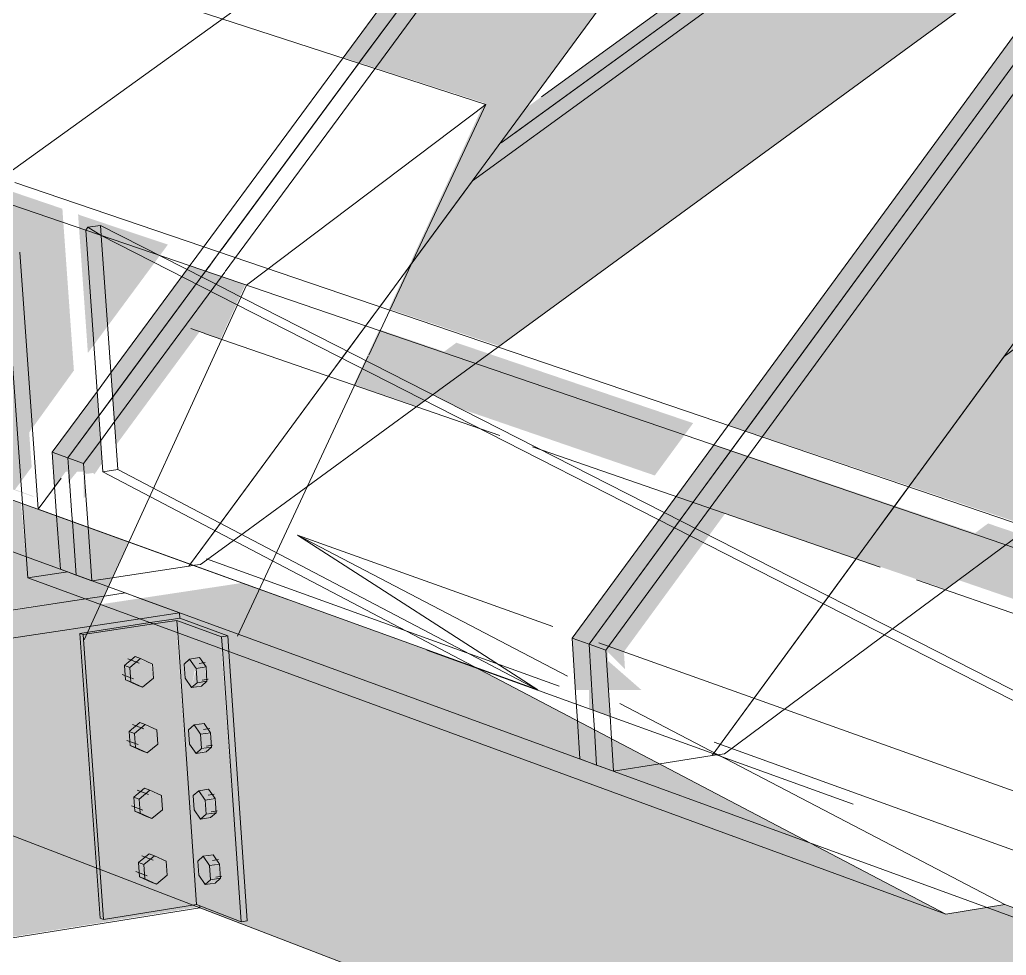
# Model space of a CAD drawing. Header units: inches. Extents: x -8026 to -8021, y -2777 to 2751.
# Drawn here: x -8022.0839 to -8022.0329, y 2750.4057 to 2750.4541 of the extents above; entities that cross this region are included whole.
import ezdxf

# ---------------------------------------------------------------- set-up
doc = ezdxf.new("R2010")
doc.units = ezdxf.units.IN
doc.header["$MEASUREMENT"] = 0
for name, color, linetype, lineweight in [('I-WALL', 2, 'Continuous', 13), ('S-BEAM', 12, 'Continuous', 9), ('S-BEAM-2', 53, 'Continuous', 9), ('S-BEAM-6', 183, 'Continuous', 9), ('S-FSTN', 2, 'Continuous', 9)]:
    doc.layers.add(name, color=color, linetype=linetype, lineweight=lineweight)
doc.layers.add('I-WALL-1', color=2, linetype='Continuous', lineweight=13, transparency=0.4)

msp = doc.modelspace()

# ---------------------------------------------------------------- hatches: boundary and pattern name
at = {"layer": 'I-WALL-1'}
h = msp.add_hatch(color=256, dxfattribs=at)
h.paths.add_polyline_path([(-8022.157909, 2750.343444), (-8022.157289, 2750.34356), (-8022.157405, 2750.344748), (-8022.158071, 2750.345094), (-8022.157961, 2750.343976)], flags=0)
h.paths.add_polyline_path([(-8022.146141, 2750.346161), (-8022.146696, 2750.351831), (-8022.146974, 2750.35201), (-8022.147054, 2750.353423), (-8022.145423, 2750.353719), (-8022.145616, 2750.355777), (-8022.148815, 2750.357337), (-8022.147783, 2750.346416), (-8022.146945, 2750.346571), (-8022.146163, 2750.346172)], flags=0)
h.paths.add_polyline_path([(-8022.137783, 2750.355105), (-8022.134503, 2750.3557), (-8022.134648, 2750.357313), (-8022.13793, 2750.35672), (-8022.137884, 2750.356213)], flags=0)
h.paths.add_polyline_path([(-8022.126741, 2750.357109), (-8022.125766, 2750.357286), (-8022.126816, 2750.35797)], flags=0)
h.paths.add_polyline_path([(-8022.134656, 2750.357405), (-8022.135198, 2750.363428), (-8022.138752, 2750.365742), (-8022.138147, 2750.359104), (-8022.134967, 2750.357557)], flags=0)
h.paths.add_polyline_path([(-8022.111705, 2750.359838), (-8022.110324, 2750.360088), (-8022.089021, 2750.406966), (-8022.115254, 2750.402804), (-8022.111917, 2750.362404)], flags=0)
h.paths.add_polyline_path([(-8022.159562, 2750.360336), (-8022.156818, 2750.360821), (-8022.156892, 2750.361374), (-8022.159805, 2750.362819), (-8022.159663, 2750.361374)], flags=0)
h.paths.add_polyline_path([(-8022.120926, 2750.361823), (-8022.124306, 2750.401368), (-8022.141559, 2750.398631), (-8022.138095, 2750.397131), (-8022.143031, 2750.396343), (-8022.141053, 2750.37473), (-8022.12209, 2750.36257)], flags=0)
h.paths.add_polyline_path([(-8022.14253, 2750.375677), (-8022.144363, 2750.395315), (-8022.144524, 2750.395386), (-8022.142721, 2750.3758)], flags=0)
h.paths.add_polyline_path([(-8022.162969, 2750.388783), (-8022.163591, 2750.395136), (-8022.165526, 2750.394829), (-8022.165062, 2750.390125), (-8022.163465, 2750.389101)], flags=0)
h.paths.add_polyline_path([(-8022.167252, 2750.412326), (-8022.165305, 2750.412617), (-8022.168623, 2750.446455), (-8022.167879, 2750.446553), (-8022.168992, 2750.457934), (-8022.1641, 2750.458552), (-8022.153953, 2750.454898), (-8022.154237, 2750.457946), (-8022.147635, 2750.466727), (-8022.173487, 2750.475516), (-8022.168445, 2750.424416)], flags=0)
h.paths.add_polyline_path([(-8022.14637, 2750.415449), (-8022.14619, 2750.415476), (-8022.148098, 2750.436221), (-8022.148289, 2750.436294), (-8022.146938, 2750.421623)], flags=0)
h.paths.add_polyline_path([(-8022.144802, 2750.415684), (-8022.125939, 2750.418505), (-8022.126832, 2750.428644), (-8022.146683, 2750.436243), (-8022.145601, 2750.424416)], flags=0)
h.paths.add_polyline_path([(-8022.116666, 2750.419893), (-8022.107539, 2750.421258), (-8022.117081, 2750.424911), (-8022.116965, 2750.42351)], flags=0)
h.paths.add_polyline_path([(-8022.084917, 2750.430042), (-8022.086058, 2750.445791), (-8022.087033, 2750.446079), (-8022.101014, 2750.436027), (-8022.1013, 2750.43594), (-8022.084965, 2750.430059)], flags=0)
h.paths.add_polyline_path([(-8022.080352, 2750.436846), (-8022.076639, 2750.441874), (-8022.08086, 2750.44402), (-8022.080491, 2750.438813)], flags=0)
h.paths.add_polyline_path([(-8022.108295, 2750.438459), (-8022.108552, 2750.44169), (-8022.101583, 2750.451069), (-8022.111059, 2750.454291), (-8022.124759, 2750.44457), (-8022.125044, 2750.444489), (-8022.108552, 2750.438551)], flags=0)
h.paths.add_polyline_path([(-8022.131848, 2750.446939), (-8022.13212, 2750.450076), (-8022.125353, 2750.459151), (-8022.133655, 2750.461974), (-8022.147046, 2750.452589), (-8022.147329, 2750.452513), (-8022.131967, 2750.446982)], flags=0)
h = msp.add_hatch(color=256, dxfattribs=at)
h.paths.add_polyline_path([(-8022.078912, 2750.432065), (-8022.074578, 2750.437946), (-8022.073491, 2750.437573), (-8022.072673, 2750.439373), (-8022.075491, 2750.440807), (-8022.079182, 2750.435802), (-8022.078986, 2750.433114)], flags=0)
h.paths.add_polyline_path([(-8022.105348, 2750.434275), (-8022.099836, 2750.435067), (-8022.085895, 2750.445113), (-8022.100399, 2750.450035), (-8022.107331, 2750.440698), (-8022.106869, 2750.434831), (-8022.105815, 2750.434446)], flags=0)
h.paths.add_polyline_path([(-8022.128968, 2750.4429), (-8022.123563, 2750.443644), (-8022.109938, 2750.453333), (-8022.124137, 2750.458152), (-8022.130884, 2750.44912), (-8022.130395, 2750.443422), (-8022.129463, 2750.443081)], flags=0)
h.paths.add_polyline_path([(-8022.15115, 2750.451), (-8022.145849, 2750.451699), (-8022.132527, 2750.461057), (-8022.146432, 2750.465776), (-8022.153002, 2750.457016), (-8022.152492, 2750.45149), (-8022.151668, 2750.451189)], flags=0)
h = msp.add_hatch(color=256, dxfattribs=at)
h.paths.add_polyline_path([(-8022.135098, 2750.336677), (-8022.13185, 2750.337297), (-8022.131981, 2750.338652), (-8022.135222, 2750.337994), (-8022.135162, 2750.337393)], flags=0)
h.paths.add_polyline_path([(-8022.120403, 2750.338204), (-8022.120514, 2750.339399), (-8022.122118, 2750.339066), (-8022.120906, 2750.338457)], flags=0)
h.paths.add_polyline_path([(-8022.14321, 2750.34078), (-8022.14327, 2750.341422), (-8022.144108, 2750.341243)], flags=0)
h.paths.add_polyline_path([(-8022.145076, 2750.342492), (-8022.145129, 2750.343064), (-8022.144858, 2750.343115), (-8022.145155, 2750.345786), (-8022.145933, 2750.346183), (-8022.146767, 2750.346028), (-8022.146417, 2750.342552), (-8022.145495, 2750.342708), (-8022.145124, 2750.342517)], flags=0)
h.paths.add_polyline_path([(-8022.106343, 2750.420378), (-8022.080494, 2750.424144), (-8022.083459, 2750.425231), (-8022.083808, 2750.42908), (-8022.100211, 2750.435013), (-8022.105348, 2750.434275), (-8022.106869, 2750.434831), (-8022.107108, 2750.437508), (-8022.123931, 2750.443593), (-8022.128968, 2750.4429), (-8022.130395, 2750.443422), (-8022.130648, 2750.446023), (-8022.14621, 2750.451651), (-8022.15115, 2750.451), (-8022.152492, 2750.45149), (-8022.152756, 2750.454019), (-8022.162909, 2750.457692), (-8022.167775, 2750.457071), (-8022.166677, 2750.445741), (-8022.165867, 2750.445845), (-8022.145725, 2750.438183), (-8022.145473, 2750.43541), (-8022.125597, 2750.427774), (-8022.126753, 2750.44142), (-8022.126376, 2750.441437), (-8022.124273, 2750.440626), (-8022.123114, 2750.42682), (-8022.113305, 2750.423052)], flags=0)
for points in [[(-8022.083146, 2750.429404), (-8022.083149, 2750.429437), (-8022.084115, 2750.429785), (-8022.083257, 2750.430948), (-8022.083386, 2750.432736), (-8022.081075, 2750.43594), (-8022.08167, 2750.444299), (-8022.086058, 2750.445791), (-8022.084917, 2750.430042), (-8022.083386, 2750.42949)], [(-8022.076639, 2750.441874), (-8022.076218, 2750.442445), (-8022.080734, 2750.443957), (-8022.076991, 2750.442053)], [(-8022.072673, 2750.439373), (-8022.072207, 2750.440399), (-8022.075072, 2750.441375), (-8022.075491, 2750.440807), (-8022.073604, 2750.439845)], [(-8022.07971, 2750.423852), (-8022.079101, 2750.425229), (-8022.080144, 2750.425072), (-8022.081769, 2750.425665), (-8022.081991, 2750.428423), (-8022.08376, 2750.429063), (-8022.083459, 2750.425231), (-8022.080483, 2750.424135)]]:
    msp.add_hatch(color=256, dxfattribs=at).paths.add_polyline_path(points, flags=0)
h = msp.add_hatch(color=256, dxfattribs=at)
h.paths.add_polyline_path([(-8021.688331, 2750.281998), (-8021.682096, 2750.283828), (-8021.691795, 2750.287315), (-8021.692003, 2750.283339), (-8021.688406, 2750.282025)], flags=0)
h.paths.add_polyline_path([(-8021.689708, 2750.288103), (-8021.68841, 2750.289943), (-8021.687864, 2750.289344), (-8021.687866, 2750.290714), (-8021.680997, 2750.300416), (-8021.679884, 2750.300065), (-8021.679886, 2750.301337), (-8021.667353, 2750.297048), (-8021.663416, 2750.300668), (-8021.681692, 2750.306859), (-8021.691549, 2750.292031), (-8021.691638, 2750.290342), (-8021.690487, 2750.290663), (-8021.691479, 2750.289754), (-8021.68971, 2750.290249)], flags=0)
h.paths.add_polyline_path([(-8021.744437, 2750.302486), (-8021.738203, 2750.30412), (-8021.747637, 2750.307512), (-8021.747766, 2750.303701), (-8021.745813, 2750.302988)], flags=0)
h.paths.add_polyline_path([(-8021.744145, 2750.309082), (-8021.744146, 2750.310838), (-8021.736797, 2750.321033), (-8021.723883, 2750.316611), (-8021.720039, 2750.320027), (-8021.737982, 2750.326107), (-8021.747484, 2750.312031), (-8021.747549, 2750.310117), (-8021.745817, 2750.310115), (-8021.745816, 2750.309289), (-8021.744441, 2750.309641), (-8021.744441, 2750.309083), (-8021.744207, 2750.309082)], flags=0)
h.paths.add_polyline_path([(-8021.795405, 2750.321097), (-8021.78926, 2750.322585), (-8021.798372, 2750.325862), (-8021.798436, 2750.322204), (-8021.796672, 2750.32156)], flags=0)
h.paths.add_polyline_path([(-8021.796779, 2750.327037), (-8021.795678, 2750.32854), (-8021.795257, 2750.328113), (-8021.795258, 2750.329113), (-8021.788155, 2750.338809), (-8021.775285, 2750.3344), (-8021.771534, 2750.337633), (-8021.789128, 2750.343596), (-8021.798297, 2750.3302), (-8021.798296, 2750.328361), (-8021.797746, 2750.328832), (-8021.796779, 2750.329058)], flags=0)
h.paths.add_polyline_path([(-8021.841908, 2750.338078), (-8021.83586, 2750.339439), (-8021.844671, 2750.342608), (-8021.84468, 2750.33909), (-8021.84325, 2750.338568)], flags=0)
h.paths.add_polyline_path([(-8021.841908, 2750.344413), (-8021.841882, 2750.344413), (-8021.841882, 2750.344497), (-8021.841457, 2750.344497), (-8021.841882, 2750.344913), (-8021.841882, 2750.345363), (-8021.841399, 2750.345238), (-8021.841882, 2750.345784), (-8021.838413, 2750.35045), (-8021.837918, 2750.350451), (-8021.838319, 2750.350578), (-8021.835011, 2750.355027), (-8021.822227, 2750.350646), (-8021.818567, 2750.353714), (-8021.835804, 2750.359557), (-8021.84466, 2750.346777), (-8021.84466, 2750.344775), (-8021.843296, 2750.345072), (-8021.843273, 2750.344499), (-8021.842839, 2750.344498), (-8021.842902, 2750.344415)], flags=0)
h.paths.add_polyline_path([(-8021.951938, 2750.34667), (-8021.945575, 2750.354848), (-8021.947103, 2750.35645), (-8021.947287, 2750.356521), (-8021.951856, 2750.350654), (-8021.951846, 2750.350359), (-8021.952047, 2750.350101), (-8021.951961, 2750.347404)], flags=0)
h.paths.add_polyline_path([(-8021.884509, 2750.353634), (-8021.878569, 2750.354885), (-8021.887091, 2750.35795), (-8021.887054, 2750.354563), (-8021.884586, 2750.353662)], flags=0)
h.paths.add_polyline_path([(-8021.885862, 2750.359363), (-8021.88492, 2750.360608), (-8021.884577, 2750.360279), (-8021.884585, 2750.361053), (-8021.88155, 2750.361056), (-8021.884019, 2750.361803), (-8021.877933, 2750.369883), (-8021.865266, 2750.36554), (-8021.861695, 2750.368459), (-8021.878572, 2750.374182), (-8021.887135, 2750.361965), (-8021.887118, 2750.360493), (-8021.8863, 2750.361155), (-8021.885861, 2750.361243), (-8021.885861, 2750.361055)], flags=0)
h.paths.add_polyline_path([(-8021.92368, 2750.367938), (-8021.917841, 2750.369089), (-8021.926099, 2750.372059), (-8021.926023, 2750.368793), (-8021.923843, 2750.367997)], flags=0)
h.paths.add_polyline_path([(-8021.922382, 2750.37353), (-8021.92384, 2750.375089), (-8021.92191, 2750.375092), (-8021.921909, 2750.377622), (-8021.917396, 2750.383541), (-8021.904868, 2750.379245), (-8021.901385, 2750.382029), (-8021.917902, 2750.387631), (-8021.926189, 2750.375929), (-8021.926149, 2750.374199), (-8021.925183, 2750.374382), (-8021.924989, 2750.374322), (-8021.924973, 2750.373611), (-8021.924534, 2750.374183), (-8021.923841, 2750.373972), (-8021.923825, 2750.374395), (-8021.923146, 2750.373761)], flags=0)
h.paths.add_polyline_path([(-8021.959841, 2750.381812), (-8021.959887, 2750.383174), (-8021.958176, 2750.383176), (-8021.955661, 2750.381905), (-8021.954087, 2750.382198), (-8021.962091, 2750.385039), (-8021.962018, 2750.382922), (-8021.960054, 2750.38192)], flags=0)
h.paths.add_polyline_path([(-8021.960052, 2750.386594), (-8021.959413, 2750.386845), (-8021.96003, 2750.38741), (-8021.960051, 2750.388036), (-8021.959038, 2750.386978), (-8021.9591, 2750.388818), (-8021.958246, 2750.38882), (-8021.959109, 2750.389092), (-8021.959114, 2750.389251), (-8021.958788, 2750.389675), (-8021.956628, 2750.389678), (-8021.956627, 2750.392477), (-8021.953802, 2750.396142), (-8021.94143, 2750.391899), (-8021.938031, 2750.394559), (-8021.954194, 2750.40004), (-8021.962221, 2750.388812), (-8021.962161, 2750.387071), (-8021.961138, 2750.387253), (-8021.961087, 2750.38695), (-8021.960051, 2750.387134)], flags=0)
h.paths.add_polyline_path([(-8021.992176, 2750.398305), (-8021.991886, 2750.398305), (-8021.992552, 2750.398987), (-8021.992544, 2750.400018), (-8021.987044, 2750.407649), (-8021.975288, 2750.403616), (-8021.971971, 2750.406163), (-8021.987785, 2750.411527), (-8021.995567, 2750.400716), (-8021.995536, 2750.400015), (-8021.99237, 2750.398403)], flags=0)
h.paths.add_polyline_path([(-8022.021941, 2750.413488), (-8022.020214, 2750.415865), (-8022.020932, 2750.415864), (-8022.018761, 2750.418625), (-8022.006733, 2750.414498), (-8022.003495, 2750.416941), (-8022.018968, 2750.42219), (-8022.024388, 2750.414735), (-8022.022555, 2750.4138)], flags=0)
h.paths.add_polyline_path([(-8022.053192, 2750.41523), (-8022.050805, 2750.415607), (-8022.055056, 2750.417833), (-8022.054932, 2750.415865), (-8022.053589, 2750.415375)], flags=0)
h.paths.add_polyline_path([(-8022.036012, 2750.424631), (-8022.03285, 2750.426977), (-8022.047991, 2750.432114), (-8022.050837, 2750.428229), (-8022.048521, 2750.427049), (-8022.047424, 2750.428547), (-8022.036083, 2750.424655)], flags=0)
h.paths.add_polyline_path([(-8022.062904, 2750.434411), (-8022.060254, 2750.436347), (-8022.065291, 2750.438054), (-8022.066202, 2750.436086)], flags=0)
h = msp.add_hatch(color=256, dxfattribs=at)
h.paths.add_polyline_path([(-8021.957072, 2750.398159), (-8021.956453, 2750.399025), (-8021.956543, 2750.401755), (-8021.97273, 2750.407259), (-8021.97607, 2750.404699), (-8021.957355, 2750.398257)], flags=0)
h.paths.add_polyline_path([(-8021.990763, 2750.409756), (-8021.988657, 2750.412674), (-8022.004384, 2750.418021), (-8022.007644, 2750.415567), (-8021.992277, 2750.410278)], flags=0)
h.paths.add_polyline_path([(-8022.022006, 2750.420511), (-8022.019963, 2750.423318), (-8022.033836, 2750.428035), (-8022.037018, 2750.425679), (-8022.025688, 2750.421779)], flags=0)
h.paths.add_polyline_path([(-8022.061301, 2750.421539), (-8022.061506, 2750.421646), (-8022.062122, 2750.421834)], flags=0)
h.paths.add_polyline_path([(-8022.051059, 2750.430512), (-8022.049076, 2750.433217), (-8022.061308, 2750.437376), (-8022.063973, 2750.435432), (-8022.061087, 2750.433964), (-8022.05462, 2750.431738)], flags=0)
h = msp.add_hatch(color=256, dxfattribs=at)
h.paths.add_polyline_path([(-8022.080144, 2750.425072), (-8022.079101, 2750.425229), (-8022.078253, 2750.427095), (-8022.081963, 2750.428399), (-8022.081769, 2750.425665), (-8022.080554, 2750.425222)], flags=0)
h.paths.add_polyline_path([(-8022.080574, 2750.429322), (-8022.080488, 2750.429444), (-8022.080487, 2750.430646), (-8022.080426, 2750.430594), (-8022.080076, 2750.430645), (-8022.080008, 2750.430579), (-8022.079629, 2750.431131), (-8022.079897, 2750.434833), (-8022.082199, 2750.431712), (-8022.082073, 2750.429934), (-8022.08149, 2750.430717), (-8022.081387, 2750.430717), (-8022.081388, 2750.43012), (-8022.080907, 2750.430716), (-8022.080573, 2750.430714)], flags=0)
h = msp.add_hatch(color=256, dxfattribs=at)
h.paths.add_polyline_path([(-8021.657073, 2750.086255), (-8021.655603, 2750.086881), (-8021.654219, 2750.106899), (-8021.943284, 2750.251532), (-8021.947009, 2750.250558), (-8021.946838, 2750.245063), (-8021.943441, 2750.245959), (-8021.942186, 2750.245323), (-8021.942187, 2750.243512), (-8021.942615, 2750.243399), (-8021.942388, 2750.237239), (-8021.931833, 2750.240079), (-8021.930546, 2750.239427), (-8021.930546, 2750.237598), (-8021.930995, 2750.237477), (-8021.930867, 2750.23252), (-8021.923968, 2750.234408), (-8021.921335, 2750.23307), (-8021.921072, 2750.221475), (-8021.918917, 2750.222083), (-8021.657134, 2750.086287)], flags=0)
h.paths.add_polyline_path([(-8021.657391, 2750.156669), (-8021.651497, 2750.158917), (-8021.650752, 2750.16972), (-8021.666276, 2750.176656), (-8021.6662, 2750.177524), (-8021.666873, 2750.17786), (-8021.666749, 2750.179845), (-8021.664942, 2750.180495), (-8021.6505, 2750.174107), (-8021.649865, 2750.183437), (-8021.650523, 2750.183722), (-8021.650388, 2750.185724), (-8021.649529, 2750.186033), (-8021.649301, 2750.189084), (-8021.674188, 2750.180192), (-8021.674188, 2750.179437), (-8021.673254, 2750.179774), (-8021.671381, 2750.178938), (-8021.671436, 2750.178161), (-8021.672263, 2750.177864), (-8021.673001, 2750.165689), (-8021.657732, 2750.171353), (-8021.655805, 2750.170489), (-8021.655941, 2750.168439), (-8021.65674, 2750.168141), (-8021.657495, 2750.156717)], flags=0)
h.paths.add_polyline_path([(-8021.953958, 2750.244181), (-8021.954697, 2750.26594), (-8021.956073, 2750.266615), (-8021.955325, 2750.244885), (-8021.954027, 2750.244217)], flags=0)
h.paths.add_polyline_path([(-8021.939668, 2750.251086), (-8021.934268, 2750.252503), (-8021.93436, 2750.255961), (-8021.939896, 2750.258664), (-8021.939681, 2750.251533)], flags=0)
h.paths.add_polyline_path([(-8021.950416, 2750.360479), (-8021.947102, 2750.361187), (-8021.950723, 2750.36308), (-8021.950645, 2750.360567), (-8021.950467, 2750.360498)], flags=0)
h.paths.add_polyline_path([(-8021.959391, 2750.365791), (-8021.956821, 2750.36628), (-8021.959454, 2750.367662), (-8021.9594, 2750.366058)], flags=0)
h.paths.add_polyline_path([(-8021.945199, 2750.376598), (-8021.945268, 2750.378969), (-8021.954157, 2750.382185), (-8021.955661, 2750.381905), (-8021.945322, 2750.376661)], flags=0)
h.paths.add_polyline_path([(-8021.950409, 2750.377003), (-8021.950409, 2750.377829), (-8021.950041, 2750.377899), (-8021.950409, 2750.377898), (-8021.950409, 2750.378001), (-8021.949982, 2750.378081), (-8021.958507, 2750.381134), (-8021.950936, 2750.377271)], flags=0)
h.paths.add_polyline_path([(-8022.036021, 2750.407844), (-8022.050805, 2750.415607), (-8022.053192, 2750.41523), (-8022.054932, 2750.415865), (-8022.055073, 2750.41785), (-8022.060189, 2750.420537), (-8022.072405, 2750.424956), (-8022.07971, 2750.423852), (-8022.077127, 2750.422906), (-8022.075604, 2750.423138), (-8022.073123, 2750.422183), (-8022.073071, 2750.421424), (-8022.03738, 2750.408342)], flags=0)
h = msp.add_hatch(color=256, dxfattribs=at)
h.paths.add_polyline_path([(-8021.950474, 2750.343905), (-8021.95013, 2750.343976), (-8021.95028, 2750.348804), (-8021.951742, 2750.346933), (-8021.951662, 2750.344383), (-8021.950999, 2750.344116)], flags=0)
h.paths.add_polyline_path([(-8021.95186, 2750.350658), (-8021.950396, 2750.352531), (-8021.950723, 2750.36308), (-8021.952277, 2750.363895), (-8021.95186, 2750.350659)], flags=0)
h.paths.add_polyline_path([(-8022.073071, 2750.421424), (-8022.073126, 2750.422232), (-8022.075604, 2750.423138), (-8022.077127, 2750.422906), (-8022.073404, 2750.421545)], flags=0)
at = {"layer": 'S-BEAM-2'}
h = msp.add_hatch(color=256, dxfattribs=at)
h.paths.add_polyline_path([(-8022.338495, 2750.383534), (-8022.199726, 2750.404604), (-8022.200343, 2750.40604), (-8022.340615, 2750.384863)], flags=0)
h.paths.add_polyline_path([(-8022.18961, 2750.406126), (-8022.077683, 2750.423109), (-8022.080483, 2750.424135), (-8022.19155, 2750.407367), (-8022.190539, 2750.40672)], flags=0)
h = msp.add_hatch(color=256, dxfattribs=at)
h.paths.add_polyline_path([(-8022.335874, 2750.36638), (-8022.193305, 2750.389181), (-8022.199726, 2750.404591), (-8022.338495, 2750.383534)], flags=0)
h.paths.add_polyline_path([(-8022.180827, 2750.391177), (-8022.178551, 2750.391541), (-8022.178599, 2750.392004), (-8022.181078, 2750.39362), (-8022.180862, 2750.391519)], flags=0)
h.paths.add_polyline_path([(-8022.169208, 2750.393035), (-8022.074571, 2750.408225), (-8022.074575, 2750.408274), (-8022.074737, 2750.408336), (-8022.079547, 2750.407567), (-8022.079717, 2750.407633), (-8022.08076, 2750.422355), (-8022.077127, 2750.422906), (-8022.077683, 2750.423109), (-8022.18961, 2750.406126), (-8022.169733, 2750.393372)], flags=0)
h.paths.add_polyline_path([(-8022.188808, 2750.39696), (-8022.189, 2750.398782), (-8022.189784, 2750.399293), (-8022.189002, 2750.397422)], flags=0)
msp.add_hatch(color=256, dxfattribs=at).paths.add_polyline_path([(-8021.950543, 2750.364582), (-8021.950984, 2750.377295), (-8021.955584, 2750.379588), (-8022.03389, 2750.408182), (-8022.036021, 2750.407844), (-8022.073071, 2750.421424), (-8022.072117, 2750.407504), (-8022.072439, 2750.407454), (-8022.074575, 2750.408274), (-8022.074568, 2750.408171), (-8022.022692, 2750.388243), (-8022.023514, 2750.403626), (-8022.023179, 2750.403681), (-8022.020354, 2750.402593), (-8022.019538, 2750.387032), (-8021.962635, 2750.365172), (-8021.959391, 2750.365791), (-8021.959454, 2750.367662), (-8021.957236, 2750.368083), (-8021.95444, 2750.36662), (-8021.954822, 2750.378479), (-8021.954473, 2750.378543), (-8021.951166, 2750.377333), (-8021.950774, 2750.364702), (-8021.950643, 2750.364634)], flags=0)
h = msp.add_hatch(color=256, dxfattribs=at)
h.paths.add_polyline_path([(-8021.955216, 2750.379454), (-8021.958857, 2750.381312), (-8021.959818, 2750.381134), (-8021.956484, 2750.379917)], flags=0)
h.paths.add_polyline_path([(-8021.961984, 2750.381925), (-8021.962005, 2750.382464), (-8021.992312, 2750.393513), (-8021.993262, 2750.393346), (-8021.962224, 2750.382013)], flags=0)
h.paths.add_polyline_path([(-8021.99527, 2750.394079), (-8021.995297, 2750.394601), (-8022.023372, 2750.404836), (-8022.024304, 2750.404681), (-8021.995572, 2750.39419)], flags=0)
h.paths.add_polyline_path([(-8022.02617, 2750.405363), (-8022.026201, 2750.405868), (-8022.032964, 2750.408333), (-8022.03389, 2750.408182), (-8022.026525, 2750.405492)], flags=0)
at = {"layer": 'S-BEAM-6'}
for points in [[(-8022.065497, 2750.451577), (-8021.968287, 2750.583422), (-8021.969197, 2750.583551), (-8022.066324, 2750.451846)], [(-8022.063852, 2750.441162), (-8021.963267, 2750.577845), (-8021.968287, 2750.583422), (-8022.065497, 2750.451577), (-8022.059868, 2750.449766), (-8022.063422, 2750.44209)], [(-8022.066324, 2750.451846), (-8022.007841, 2750.53115), (-8022.008717, 2750.531333), (-8022.06715, 2750.452114)], [(-8022.05424, 2750.418371), (-8022.054455, 2750.421791), (-8022.055324, 2750.422102), (-8022.055156, 2750.419434), (-8022.054457, 2750.419432), (-8022.054458, 2750.41845)], [(-8022.053369, 2750.418056), (-8022.053583, 2750.42148), (-8022.054455, 2750.421791), (-8022.05424, 2750.418371), (-8022.053586, 2750.418135)]]:
    msp.add_hatch(color=256, dxfattribs=at).paths.add_polyline_path(points, flags=0)
h = msp.add_hatch(color=256, dxfattribs=at)
h.paths.add_polyline_path([(-8022.053583, 2750.42148), (-8022.049239, 2750.427413), (-8022.050039, 2750.427821), (-8022.054455, 2750.421791)], flags=0)
h.paths.add_polyline_path([(-8022.045493, 2750.432529), (-8021.938128, 2750.579167), (-8021.939101, 2750.579305), (-8022.046372, 2750.432829)], flags=0)
h = msp.add_hatch(color=256, dxfattribs=at)
h.paths.add_polyline_path([(-8022.05175, 2750.419431), (-8022.053473, 2750.420935), (-8022.053502, 2750.4214), (-8022.052597, 2750.420503), (-8022.052653, 2750.421404), (-8022.048521, 2750.427049), (-8022.049261, 2750.427383), (-8022.053583, 2750.42148), (-8022.053455, 2750.419429)], flags=0)
h.paths.add_polyline_path([(-8022.037905, 2750.42997), (-8021.933078, 2750.573421), (-8021.938128, 2750.579167), (-8022.045493, 2750.432529), (-8022.039914, 2750.430648)], flags=0)
h = msp.add_hatch(color=256, dxfattribs=at)
h.paths.add_polyline_path([(-8022.063343, 2750.434089), (-8022.062904, 2750.434411), (-8022.066202, 2750.436086), (-8022.066608, 2750.43521)], flags=0)
h.paths.add_polyline_path([(-8022.059089, 2750.437198), (-8022.027604, 2750.460209), (-8022.012802, 2750.480417), (-8022.060482, 2750.445741), (-8022.063852, 2750.441162), (-8022.064796, 2750.439124), (-8022.061062, 2750.437864)], flags=0)
h.paths.add_polyline_path([(-8022.00271, 2750.478403), (-8021.954915, 2750.513334), (-8021.962483, 2750.517012), (-8021.988123, 2750.498364), (-8021.994687, 2750.489382)], flags=0)
h.paths.add_polyline_path([(-8021.948285, 2750.51991), (-8021.936825, 2750.535671), (-8021.954371, 2750.522911), (-8021.948502, 2750.520017)], flags=0)
h.paths.add_polyline_path([(-8021.925909, 2750.534534), (-8021.918974, 2750.539602), (-8021.920771, 2750.541617), (-8021.925254, 2750.535437)], flags=0)
h = msp.add_hatch(color=256, dxfattribs=at)
h.paths.add_polyline_path([(-8022.060482, 2750.445741), (-8022.012802, 2750.480417), (-8022.011466, 2750.482248), (-8022.05911, 2750.447615), (-8022.059872, 2750.446574)], flags=0)
h.paths.add_polyline_path([(-8021.988123, 2750.498364), (-8021.968624, 2750.512545), (-8021.969517, 2750.512742), (-8021.986806, 2750.500174)], flags=0)
h.paths.add_polyline_path([(-8021.954371, 2750.522911), (-8021.936825, 2750.535671), (-8021.935666, 2750.537349), (-8021.955057, 2750.523253)], flags=0)
h = msp.add_hatch(color=256, dxfattribs=at)
h.paths.add_polyline_path([(-8022.031658, 2750.427862), (-8021.995552, 2750.454654), (-8021.980373, 2750.475532), (-8022.03301, 2750.436669), (-8022.037905, 2750.42997), (-8022.03608, 2750.429354)], flags=0)
h.paths.add_polyline_path([(-8021.969831, 2750.47374), (-8021.924807, 2750.507151), (-8021.93245, 2750.510913), (-8021.95499, 2750.494204), (-8021.961995, 2750.484545)], flags=0)
h.paths.add_polyline_path([(-8021.91655, 2750.513278), (-8021.912675, 2750.516153), (-8021.898233, 2750.536177), (-8021.924121, 2750.517063), (-8021.918172, 2750.514089)], flags=0)
h = msp.add_hatch(color=256, dxfattribs=at)
h.paths.add_polyline_path([(-8022.03301, 2750.436669), (-8021.980373, 2750.475532), (-8021.978929, 2750.477526), (-8022.031521, 2750.438715), (-8022.032798, 2750.43696)], flags=0)
h.paths.add_polyline_path([(-8021.954882, 2750.494352), (-8021.93908, 2750.506019), (-8021.940033, 2750.506229), (-8021.95346, 2750.496321)], flags=0)
h.paths.add_polyline_path([(-8021.924121, 2750.517063), (-8021.899514, 2750.535231), (-8021.900492, 2750.535408), (-8021.924851, 2750.517433)], flags=0)
h = msp.add_hatch(color=256, dxfattribs=at)
h.paths.add_polyline_path([(-8022.054455, 2750.421791), (-8022.050039, 2750.427821), (-8022.050837, 2750.428229), (-8022.055324, 2750.422102)], flags=0)
h.paths.add_polyline_path([(-8022.046372, 2750.432829), (-8021.978814, 2750.525078), (-8021.979751, 2750.525274), (-8022.047249, 2750.433127)], flags=0)
h = msp.add_hatch(color=256, dxfattribs=at)
h.paths.add_polyline_path([(-8022.05911, 2750.447615), (-8022.011466, 2750.482248), (-8022.010136, 2750.484073), (-8022.057742, 2750.449482)], flags=0)
h.paths.add_polyline_path([(-8021.986806, 2750.500174), (-8021.969517, 2750.512742), (-8021.970407, 2750.512939), (-8021.985495, 2750.501977)], flags=0)
at = {"layer": 'S-FSTN'}
for points in [[(-8022.08059, 2750.422291), (-8022.076956, 2750.422844), (-8022.077127, 2750.422906), (-8022.08076, 2750.422355)], [(-8022.079546, 2750.407567), (-8022.08059, 2750.422291), (-8022.08076, 2750.422355), (-8022.079717, 2750.407633)], [(-8022.072437, 2750.407453), (-8022.072117, 2750.407504), (-8022.073071, 2750.421424), (-8022.073404, 2750.421545), (-8022.072577, 2750.409493)], [(-8022.07818, 2750.420591), (-8022.077626, 2750.421049), (-8022.0779, 2750.42115), (-8022.078397, 2750.420671), (-8022.078186, 2750.420593)], [(-8022.074763, 2750.420541), (-8022.074269, 2750.42065), (-8022.074638, 2750.421094), (-8022.075071, 2750.420985), (-8022.074799, 2750.420593)], [(-8022.078129, 2750.419853), (-8022.078213, 2750.420603), (-8022.078454, 2750.420692), (-8022.078359, 2750.419939), (-8022.078162, 2750.419866)], [(-8022.077523, 2750.419574), (-8022.076969, 2750.420031), (-8022.077074, 2750.420793), (-8022.077671, 2750.421012), (-8022.078179, 2750.420566), (-8022.078079, 2750.419831), (-8022.077528, 2750.419576)], [(-8022.074996, 2750.419549), (-8022.074799, 2750.420593), (-8022.075098, 2750.421023)], [(-8022.074712, 2750.419803), (-8022.074197, 2750.419882), (-8022.0743, 2750.420612), (-8022.074763, 2750.420541), (-8022.074721, 2750.419933)], [(-8022.074996, 2750.419549), (-8022.074409, 2750.419693), (-8022.074289, 2750.419868), (-8022.07477, 2750.41975)], [(-8022.077942, 2750.417187), (-8022.07742, 2750.417657), (-8022.077669, 2750.417741), (-8022.07816, 2750.417269), (-8022.077948, 2750.417189)], [(-8022.077285, 2750.416173), (-8022.076732, 2750.416631), (-8022.076807, 2750.417377), (-8022.077425, 2750.417615), (-8022.07794, 2750.417165), (-8022.077878, 2750.416446), (-8022.077295, 2750.416178)], [(-8022.074761, 2750.416148), (-8022.074477, 2750.4164), (-8022.074577, 2750.417207), (-8022.074862, 2750.41762), (-8022.075146, 2750.417367), (-8022.075095, 2750.416631), (-8022.074774, 2750.416167)], [(-8022.074528, 2750.417136), (-8022.074039, 2750.417253), (-8022.074359, 2750.417697), (-8022.074862, 2750.41762), (-8022.074538, 2750.417151)], [(-8022.07789, 2750.416451), (-8022.077974, 2750.417199), (-8022.078215, 2750.41729), (-8022.078122, 2750.416538), (-8022.077924, 2750.416464)], [(-8022.074477, 2750.4164), (-8022.073963, 2750.41648), (-8022.074066, 2750.417208), (-8022.074528, 2750.417136), (-8022.074488, 2750.416568)], [(-8022.074761, 2750.416148), (-8022.074169, 2750.416297), (-8022.074057, 2750.416465), (-8022.074545, 2750.41634), (-8022.074725, 2750.41618)], [(-8022.077703, 2750.413791), (-8022.07715, 2750.414249), (-8022.077424, 2750.414352), (-8022.077924, 2750.413874), (-8022.07771, 2750.413793)], [(-8022.077048, 2750.41278), (-8022.076495, 2750.413238), (-8022.076546, 2750.413972), (-8022.077181, 2750.414223), (-8022.077702, 2750.413771), (-8022.077652, 2750.413056), (-8022.077151, 2750.412827)], [(-8022.074526, 2750.412754), (-8022.074242, 2750.413005), (-8022.074342, 2750.41381), (-8022.074627, 2750.414223), (-8022.074911, 2750.413972), (-8022.07486, 2750.413238), (-8022.074558, 2750.412801)], [(-8022.074293, 2750.413739), (-8022.07381, 2750.413864), (-8022.074168, 2750.414295), (-8022.074627, 2750.414223), (-8022.074339, 2750.413806)], [(-8022.077652, 2750.413056), (-8022.077736, 2750.413803), (-8022.077977, 2750.413894), (-8022.077889, 2750.413146), (-8022.077686, 2750.413069)], [(-8022.074242, 2750.413005), (-8022.073729, 2750.413085), (-8022.073826, 2750.413812), (-8022.074293, 2750.413739), (-8022.074259, 2750.413253)], [(-8022.074526, 2750.412754), (-8022.073935, 2750.412903), (-8022.073822, 2750.413071), (-8022.074301, 2750.412953), (-8022.074449, 2750.412822)], [(-8022.077466, 2750.410401), (-8022.07695, 2750.410873), (-8022.077187, 2750.410964), (-8022.077689, 2750.410486), (-8022.077474, 2750.410404)], [(-8022.076811, 2750.409394), (-8022.076259, 2750.409852), (-8022.07631, 2750.410584), (-8022.076938, 2750.410838), (-8022.077464, 2750.410383), (-8022.077376, 2750.409651), (-8022.076812, 2750.409395)], [(-8022.074059, 2750.410349), (-8022.073581, 2750.410481), (-8022.073931, 2750.410907), (-8022.074364, 2750.410791), (-8022.074062, 2750.410353)], [(-8022.077414, 2750.409668), (-8022.077498, 2750.410414), (-8022.077739, 2750.410506), (-8022.077667, 2750.409765), (-8022.077466, 2750.409688)], [(-8022.074292, 2750.409368), (-8022.074009, 2750.409632), (-8022.074108, 2750.410421), (-8022.074393, 2750.410833), (-8022.074676, 2750.410585), (-8022.074626, 2750.409852), (-8022.074304, 2750.409386)], [(-8022.074008, 2750.409616), (-8022.073495, 2750.409698), (-8022.073593, 2750.410423), (-8022.074059, 2750.410349), (-8022.074009, 2750.409632)], [(-8022.074292, 2750.409368), (-8022.073726, 2750.409496), (-8022.073587, 2750.409683), (-8022.074066, 2750.409566), (-8022.074186, 2750.409461)]]:
    msp.add_hatch(color=256, dxfattribs=at).paths.add_polyline_path(points, flags=0)
h = msp.add_hatch(color=256, dxfattribs=at)
h.paths.add_polyline_path([(-8022.079546, 2750.407567), (-8022.074736, 2750.408336), (-8022.075755, 2750.422406), (-8022.076956, 2750.422844), (-8022.08059, 2750.422291), (-8022.079683, 2750.409494)], flags=0)
h.paths.add_polyline_path([(-8022.076812, 2750.409395), (-8022.07769, 2750.409803), (-8022.077689, 2750.410547), (-8022.077179, 2750.410961), (-8022.076311, 2750.410585), (-8022.076268, 2750.409847), (-8022.076763, 2750.409436)], flags=0)
h.paths.add_polyline_path([(-8022.077049, 2750.412781), (-8022.077925, 2750.41316), (-8022.077927, 2750.413935), (-8022.077424, 2750.414352), (-8022.076548, 2750.413973), (-8022.076497, 2750.413239), (-8022.077031, 2750.412796)], flags=0)
h.paths.add_polyline_path([(-8022.077287, 2750.416174), (-8022.078164, 2750.416554), (-8022.078165, 2750.417331), (-8022.077654, 2750.417744), (-8022.076785, 2750.417368), (-8022.076733, 2750.416632), (-8022.077268, 2750.416189)], flags=0)
h.paths.add_polyline_path([(-8022.077524, 2750.419575), (-8022.078403, 2750.419955), (-8022.078404, 2750.420734), (-8022.0779, 2750.42115), (-8022.077022, 2750.42077), (-8022.076971, 2750.420032), (-8022.077506, 2750.41959)], flags=0)
h = msp.add_hatch(color=256, dxfattribs=at)
h.paths.add_polyline_path([(-8022.072437, 2750.407453), (-8022.073449, 2750.421561), (-8022.07571, 2750.42239), (-8022.074736, 2750.408336), (-8022.073463, 2750.407847)], flags=0)
h.paths.add_polyline_path([(-8022.074294, 2750.40937), (-8022.074628, 2750.409854), (-8022.074627, 2750.410632), (-8022.074293, 2750.410851), (-8022.073877, 2750.410872), (-8022.073823, 2750.410768), (-8022.073683, 2750.41063), (-8022.073546, 2750.410431), (-8022.073548, 2750.409651), (-8022.073779, 2750.40945), (-8022.074229, 2750.40938)], flags=0)
h.paths.add_polyline_path([(-8022.074529, 2750.412756), (-8022.074863, 2750.41324), (-8022.074862, 2750.41402), (-8022.074527, 2750.414241), (-8022.074156, 2750.414287), (-8022.073779, 2750.41382), (-8022.073782, 2750.413039), (-8022.074108, 2750.412821), (-8022.074458, 2750.412767)], flags=0)
h.paths.add_polyline_path([(-8022.074763, 2750.41615), (-8022.075098, 2750.416633), (-8022.075097, 2750.417415), (-8022.074865, 2750.417622), (-8022.074348, 2750.417699), (-8022.074007, 2750.417118), (-8022.074016, 2750.416433), (-8022.074342, 2750.416213), (-8022.074728, 2750.416155)], flags=0)
h.paths.add_polyline_path([(-8022.074999, 2750.419551), (-8022.075333, 2750.420034), (-8022.075332, 2750.420817), (-8022.075014, 2750.421038), (-8022.074552, 2750.421058), (-8022.074243, 2750.420541), (-8022.07425, 2750.419835), (-8022.074577, 2750.419614), (-8022.074766, 2750.419585)], flags=0)
h = msp.add_hatch(color=256, dxfattribs=at)
h.paths.add_polyline_path([(-8022.074996, 2750.419549), (-8022.074712, 2750.419803), (-8022.074788, 2750.420432), (-8022.074944, 2750.419768)], flags=0)
h.paths.add_polyline_path([(-8022.074996, 2750.419549), (-8022.075098, 2750.421023), (-8022.075382, 2750.420769), (-8022.075331, 2750.420031), (-8022.075099, 2750.419698)], flags=0)

# ---------------------------------------------------------------- linework, layer by layer
at = {"layer": 'I-WALL'}
for p, q in [((-8022.165161, 2750.48393), (-8022.059794, 2750.449689)), ((-8021.641542, 2750.293082), (-8022.172235, 2750.474573)), ((-8022.059794, 2750.449689), (-8022.07215, 2750.440345)), ((-8022.059794, 2750.449689), (-8022.065842, 2750.436731)), ((-8021.641528, 2750.294978), (-8022.084129, 2750.44565)), ((-8022.084842, 2750.444686), (-8022.083447, 2750.425222)), ((-8022.080462, 2750.443187), (-8022.080346, 2750.443344)), ((-8022.079583, 2750.430702), (-8022.080462, 2750.443187)), ((-8022.080346, 2750.443344), (-8022.079694, 2750.443436)), ((-8022.079665, 2750.442915), (-8022.080346, 2750.443344)), ((-8022.079694, 2750.443436), (-8022.073231, 2750.440144)), ((-8022.079658, 2750.442917), (-8022.079694, 2750.443436)), ((-8022.079665, 2750.442915), (-8021.937063, 2750.37019)), ((-8022.07881, 2750.430816), (-8022.079658, 2750.442913)), ((-8022.083872, 2750.442053), (-8022.082924, 2750.428776)), ((-8022.080546, 2750.422028), (-8022.07215, 2750.440345)), ((-8022.073198, 2750.440127), (-8021.972519, 2750.388844)), ((-8022.075038, 2750.438105), (-8022.074344, 2750.437865)), ((-8022.074324, 2750.437858), (-8022.059072, 2750.432579)), ((-8022.06587, 2750.436671), (-8022.072617, 2750.422217)), ((-8022.057385, 2750.431995), (-8022.03941, 2750.425774)), ((-8022.07881, 2750.430816), (-8022.079583, 2750.430702)), ((-8022.057096, 2750.419434), (-8022.07881, 2750.430816)), ((-8022.082924, 2750.428776), (-8022.08174, 2750.430381)), ((-8022.036012, 2750.407835), (-8022.079583, 2750.430702)), ((-8022.082924, 2750.428776), (-8022.057096, 2750.419434)), ((-8022.05557, 2750.420143), (-8022.069522, 2750.427431)), ((-8022.069522, 2750.427431), (-8022.057096, 2750.419434)), ((-8022.056322, 2750.422715), (-8022.069522, 2750.427431)), ((-8022.056002, 2750.419623), (-8022.074223, 2750.4262)), ((-8022.083447, 2750.425222), (-8022.08139, 2750.425531)), ((-8022.083447, 2750.425222), (-8022.036012, 2750.407835)), ((-8022.03754, 2750.425126), (-8022.017156, 2750.418071)), ((-8022.028402, 2750.412741), (-8022.053949, 2750.421867)), ((-8022.032964, 2750.408333), (-8022.05287, 2750.418732)), ((-8022.026681, 2750.40904), (-8022.047984, 2750.416729)), ((-8022.032964, 2750.408333), (-8022.036012, 2750.407835)), ((-8022.027422, 2750.406313), (-8022.032964, 2750.408333))]:
    msp.add_line(p, q, dxfattribs=at)
at = {"layer": 'S-BEAM'}
for p, q in [((-8022.066016, 2750.452264), (-8021.969197, 2750.583551)), ((-8021.968287, 2750.583422), (-8022.065188, 2750.451996)), ((-8022.046187, 2750.43308), (-8021.939101, 2750.579305)), ((-8021.938128, 2750.579167), (-8022.045308, 2750.432782)), ((-8022.063612, 2750.441487), (-8021.963267, 2750.577845)), ((-8022.037678, 2750.430281), (-8021.933078, 2750.573421)), ((-8022.066966, 2750.452363), (-8022.008717, 2750.531333)), ((-8022.007841, 2750.53115), (-8022.06614, 2750.452095)), ((-8022.047134, 2750.433284), (-8021.979751, 2750.525274)), ((-8021.978814, 2750.525078), (-8022.046257, 2750.432986)), ((-8022.056908, 2750.450088), (-8022.009038, 2750.484871)), ((-8022.058991, 2750.447701), (-8022.009765, 2750.483484)), ((-8022.01034, 2750.483067), (-8022.058329, 2750.448182)), ((-8022.01113, 2750.481632), (-8022.060482, 2750.445741)), ((-8021.97855, 2750.476878), (-8022.03301, 2750.436669)), ((-8022.058224, 2750.43783), (-8022.025591, 2750.461681)), ((-8022.085132, 2750.445663), (-8022.072006, 2750.455122)), ((-8022.074243, 2750.442498), (-8022.066966, 2750.452363)), ((-8022.073353, 2750.442315), (-8022.066016, 2750.452264)), ((-8022.06614, 2750.452095), (-8022.073418, 2750.442227)), ((-8022.065188, 2750.451996), (-8022.072537, 2750.442029)), ((-8022.060482, 2750.445741), (-8022.063844, 2750.441172)), ((-8022.074961, 2750.441525), (-8022.074243, 2750.442498)), ((-8022.073423, 2750.44222), (-8022.074003, 2750.441433)), ((-8022.073943, 2750.441514), (-8022.073358, 2750.442308)), ((-8022.072537, 2750.442029), (-8022.073257, 2750.441051)), ((-8022.075397, 2750.440934), (-8022.074973, 2750.441509)), ((-8022.07408, 2750.441328), (-8022.073962, 2750.441489)), ((-8022.065028, 2750.439564), (-8022.063612, 2750.441487)), ((-8022.079137, 2750.435862), (-8022.075397, 2750.440934)), ((-8022.074154, 2750.441229), (-8022.074652, 2750.440553)), ((-8022.074597, 2750.440627), (-8022.074095, 2750.441309)), ((-8022.074022, 2750.441407), (-8022.07414, 2750.441248)), ((-8022.073274, 2750.441029), (-8022.073852, 2750.440245)), ((-8022.063844, 2750.441172), (-8022.065231, 2750.439287)), ((-8022.074652, 2750.440553), (-8022.079055, 2750.434583)), ((-8022.079036, 2750.434609), (-8022.074597, 2750.440627)), ((-8022.073852, 2750.440245), (-8022.07896, 2750.433317)), ((-8022.065735, 2750.438603), (-8022.065028, 2750.439564)), ((-8022.065231, 2750.439287), (-8022.065924, 2750.438346)), ((-8022.067036, 2750.436835), (-8022.065771, 2750.438554)), ((-8022.065959, 2750.438298), (-8022.067199, 2750.436613)), ((-8022.059448, 2750.436936), (-8022.058224, 2750.43783)), ((-8022.067744, 2750.435872), (-8022.067036, 2750.436835)), ((-8022.062234, 2750.4349), (-8022.059448, 2750.436936)), ((-8022.067199, 2750.436613), (-8022.067893, 2750.43567)), ((-8022.03301, 2750.436669), (-8022.037895, 2750.429984)), ((-8022.079863, 2750.434879), (-8022.079137, 2750.435862)), ((-8022.073464, 2750.428101), (-8022.067744, 2750.435872)), ((-8022.067893, 2750.43567), (-8022.073497, 2750.428055)), ((-8022.082199, 2750.431712), (-8022.079863, 2750.434879)), ((-8022.062696, 2750.434562), (-8022.062234, 2750.4349)), ((-8022.079055, 2750.434583), (-8022.07978, 2750.4336)), ((-8022.079767, 2750.433617), (-8022.079036, 2750.434609)), ((-8022.068732, 2750.430151), (-8022.062696, 2750.434562)), ((-8022.081387, 2750.431421), (-8022.079767, 2750.433617)), ((-8022.07978, 2750.4336), (-8022.081387, 2750.431421)), ((-8022.07896, 2750.433317), (-8022.079691, 2750.432326)), ((-8022.047885, 2750.432258), (-8022.047134, 2750.433284)), ((-8022.046257, 2750.432986), (-8022.047009, 2750.431959)), ((-8022.046946, 2750.432045), (-8022.046187, 2750.43308)), ((-8022.045308, 2750.432782), (-8022.046067, 2750.431745)), ((-8022.079691, 2750.432326), (-8022.080572, 2750.43113)), ((-8022.05077, 2750.428321), (-8022.047885, 2750.432258)), ((-8022.047009, 2750.431959), (-8022.049972, 2750.427912)), ((-8022.049934, 2750.427964), (-8022.046946, 2750.432045)), ((-8022.046067, 2750.431745), (-8022.049136, 2750.427553)), ((-8022.082199, 2750.431712), (-8022.081387, 2750.431421)), ((-8022.082072, 2750.429932), (-8022.082199, 2750.431712)), ((-8022.082199, 2750.431712), (-8022.081387, 2750.431421)), ((-8022.081301, 2750.430219), (-8022.081387, 2750.431421)), ((-8022.081387, 2750.431421), (-8022.080572, 2750.43113)), ((-8022.081387, 2750.431421), (-8022.081301, 2750.430219)), ((-8022.080572, 2750.43113), (-8022.080487, 2750.429927)), ((-8022.081177, 2750.428464), (-8022.081301, 2750.430219)), ((-8022.081301, 2750.430219), (-8022.081177, 2750.428464)), ((-8022.038443, 2750.429234), (-8022.037678, 2750.430281)), ((-8022.074943, 2750.425874), (-8022.086571, 2750.43008)), ((-8022.081966, 2750.42843), (-8022.082072, 2750.429932)), ((-8022.080487, 2750.429927), (-8022.080456, 2750.429487)), ((-8022.072266, 2750.427568), (-8022.068732, 2750.430151)), ((-8022.037895, 2750.429984), (-8022.038643, 2750.42896)), ((-8022.091802, 2750.429329), (-8022.05788, 2750.416942)), ((-8022.080456, 2750.429487), (-8022.08034, 2750.427842)), ((-8022.040475, 2750.426454), (-8022.038443, 2750.429234)), ((-8022.038643, 2750.42896), (-8022.040633, 2750.426237)), ((-8022.081769, 2750.425665), (-8022.081966, 2750.42843)), ((-8022.081154, 2750.428136), (-8022.081177, 2750.428464)), ((-8022.081177, 2750.428464), (-8022.081154, 2750.428136)), ((-8022.055324, 2750.422102), (-8022.05077, 2750.428321)), ((-8022.080957, 2750.425369), (-8022.081154, 2750.428136)), ((-8022.081154, 2750.428136), (-8022.080957, 2750.425369)), ((-8022.08034, 2750.427842), (-8022.080144, 2750.425072)), ((-8022.073776, 2750.427677), (-8022.07505, 2750.425945)), ((-8022.075048, 2750.425948), (-8022.073748, 2750.427715)), ((-8022.073497, 2750.428055), (-8022.073776, 2750.427677)), ((-8022.073748, 2750.427715), (-8022.073464, 2750.428101)), ((-8022.054455, 2750.421791), (-8022.049934, 2750.427964)), ((-8022.049972, 2750.427912), (-8022.054455, 2750.421791)), ((-8022.074524, 2750.425918), (-8022.072709, 2750.427244)), ((-8022.072709, 2750.427244), (-8022.072266, 2750.427568)), ((-8022.049136, 2750.427553), (-8022.053583, 2750.42148)), ((-8022.035327, 2750.425139), (-8022.031996, 2750.427611)), ((-8022.040633, 2750.426237), (-8022.042324, 2750.423923)), ((-8022.042202, 2750.424091), (-8022.040475, 2750.426454)), ((-8022.080957, 2750.425369), (-8022.081769, 2750.425665)), ((-8022.079099, 2750.425229), (-8022.075138, 2750.425825)), ((-8022.075138, 2750.425825), (-8022.075048, 2750.425948)), ((-8022.07505, 2750.425945), (-8022.075138, 2750.425825)), ((-8022.075138, 2750.425825), (-8022.074842, 2750.42587)), ((-8022.070028, 2750.424096), (-8022.074943, 2750.425874)), ((-8022.074842, 2750.42587), (-8022.074524, 2750.425918)), ((-8022.080144, 2750.425072), (-8022.080957, 2750.425369)), ((-8022.080144, 2750.425072), (-8022.079099, 2750.425229)), ((-8022.038652, 2750.422672), (-8022.035327, 2750.425139)), ((-8022.08023, 2750.424173), (-8022.183154, 2750.408635)), ((-8022.079386, 2750.4243), (-8022.08023, 2750.424173)), ((-8022.078428, 2750.424445), (-8022.079386, 2750.4243)), ((-8022.078428, 2750.424445), (-8022.077656, 2750.424163)), ((-8022.077656, 2750.424163), (-8022.075624, 2750.423421)), ((-8022.048087, 2750.416037), (-8022.042202, 2750.424091)), ((-8022.042324, 2750.423923), (-8022.048087, 2750.416037)), ((-8022.181147, 2750.40741), (-8022.07743, 2750.423147)), ((-8022.07743, 2750.423147), (-8022.075624, 2750.423421)), ((-8022.075624, 2750.423421), (-8022.075604, 2750.423136)), ((-8022.047461, 2750.416136), (-8022.038652, 2750.422672)), ((-8022.055324, 2750.422102), (-8022.054455, 2750.421791)), ((-8022.055148, 2750.419299), (-8022.055324, 2750.422102)), ((-8022.055324, 2750.422102), (-8022.054455, 2750.421791)), ((-8022.054269, 2750.41884), (-8022.054455, 2750.421791)), ((-8022.054455, 2750.421791), (-8022.053583, 2750.42148)), ((-8022.054455, 2750.421791), (-8022.054269, 2750.41884)), ((-8022.040801, 2750.413524), (-8022.062834, 2750.421494)), ((-8022.053583, 2750.42148), (-8022.053389, 2750.418379)), ((-8022.055055, 2750.417831), (-8022.055148, 2750.419299)), ((-8022.054177, 2750.41737), (-8022.054269, 2750.41884)), ((-8022.054269, 2750.41884), (-8022.054177, 2750.41737)), ((-8022.053389, 2750.418379), (-8022.053297, 2750.416908)), ((-8022.054932, 2750.415865), (-8022.055055, 2750.417831)), ((-8022.054063, 2750.415548), (-8022.054177, 2750.41737)), ((-8022.054177, 2750.41737), (-8022.054063, 2750.415548)), ((-8022.05788, 2750.416942), (-8022.048438, 2750.413494)), ((-8022.053297, 2750.416908), (-8022.053192, 2750.41523)), ((-8022.050802, 2750.415608), (-8022.048087, 2750.416037)), ((-8022.048087, 2750.416037), (-8022.047461, 2750.416136)), ((-8022.054063, 2750.415548), (-8022.054932, 2750.415865)), ((-8022.053192, 2750.41523), (-8022.054063, 2750.415548)), ((-8022.053192, 2750.41523), (-8022.050802, 2750.415608)), ((-8022.036474, 2750.393538), (-8022.088725, 2750.41361)), ((-8022.048438, 2750.413494), (-8021.956539, 2750.379937)), ((-8022.161408, 2750.394283), (-8022.074568, 2750.408171)), ((-8022.074575, 2750.408274), (-8022.074568, 2750.408171))]:
    msp.add_line(p, q, dxfattribs=at)
at = {"layer": 'S-FSTN'}
for p, q in [((-8022.077125, 2750.422907), (-8022.075926, 2750.423089)), ((-8022.075604, 2750.423138), (-8022.075926, 2750.423089)), ((-8022.073126, 2750.422232), (-8022.075604, 2750.423138)), ((-8022.08076, 2750.422355), (-8022.077125, 2750.422907)), ((-8022.076953, 2750.422844), (-8022.08059, 2750.422291)), ((-8022.075754, 2750.423026), (-8022.076953, 2750.422844)), ((-8022.07571, 2750.422387), (-8022.075754, 2750.423026)), ((-8022.075754, 2750.423026), (-8022.073448, 2750.422183)), ((-8022.079717, 2750.407633), (-8022.08076, 2750.422355)), ((-8022.08076, 2750.422355), (-8022.08059, 2750.422291)), ((-8022.08059, 2750.422291), (-8022.079546, 2750.407567)), ((-8022.074736, 2750.408336), (-8022.07571, 2750.422387)), ((-8022.073448, 2750.422183), (-8022.073126, 2750.422232)), ((-8022.073404, 2750.421542), (-8022.073448, 2750.422183)), ((-8022.073071, 2750.42142), (-8022.073126, 2750.422232)), ((-8022.072437, 2750.407453), (-8022.073404, 2750.421542)), ((-8022.078454, 2750.420692), (-8022.0779, 2750.42115)), ((-8022.078454, 2750.420692), (-8022.0779, 2750.42115)), ((-8022.078296, 2750.421038), (-8022.077704, 2750.420819)), ((-8022.078296, 2750.421038), (-8022.077704, 2750.420819)), ((-8022.077626, 2750.421049), (-8022.07818, 2750.420591)), ((-8022.077626, 2750.421049), (-8022.07818, 2750.420591)), ((-8022.077626, 2750.421049), (-8022.0779, 2750.42115)), ((-8022.077626, 2750.421049), (-8022.0779, 2750.42115)), ((-8022.077021, 2750.420768), (-8022.077626, 2750.421049)), ((-8022.077021, 2750.420768), (-8022.077626, 2750.421049)), ((-8022.075098, 2750.421023), (-8022.074583, 2750.421102)), ((-8022.074583, 2750.421102), (-8022.075098, 2750.421023)), ((-8022.074248, 2750.420619), (-8022.074583, 2750.421102)), ((-8022.074248, 2750.420619), (-8022.074583, 2750.421102)), ((-8022.072117, 2750.407504), (-8022.073071, 2750.42142)), ((-8022.078403, 2750.419955), (-8022.078454, 2750.420692)), ((-8022.07818, 2750.420591), (-8022.078454, 2750.420692)), ((-8022.078403, 2750.419955), (-8022.078454, 2750.420692)), ((-8022.07818, 2750.420591), (-8022.078454, 2750.420692)), ((-8022.07818, 2750.420591), (-8022.078129, 2750.419853)), ((-8022.07818, 2750.420591), (-8022.078129, 2750.419853)), ((-8022.076969, 2750.420031), (-8022.077021, 2750.420768)), ((-8022.076969, 2750.420031), (-8022.077021, 2750.420768)), ((-8022.075382, 2750.420769), (-8022.075098, 2750.421023)), ((-8022.075382, 2750.420769), (-8022.075098, 2750.421023)), ((-8022.075382, 2750.420769), (-8022.075331, 2750.420031)), ((-8022.075331, 2750.420031), (-8022.075382, 2750.420769)), ((-8022.075098, 2750.421023), (-8022.074763, 2750.420541)), ((-8022.075098, 2750.421023), (-8022.074763, 2750.420541)), ((-8022.074248, 2750.420619), (-8022.074763, 2750.420541)), ((-8022.074248, 2750.420619), (-8022.074763, 2750.420541)), ((-8022.074763, 2750.420541), (-8022.074712, 2750.419803)), ((-8022.074763, 2750.420541), (-8022.074712, 2750.419803)), ((-8022.074609, 2750.420795), (-8022.074295, 2750.420843)), ((-8022.074609, 2750.420795), (-8022.074295, 2750.420843)), ((-8022.074197, 2750.419882), (-8022.074248, 2750.420619)), ((-8022.074197, 2750.419882), (-8022.074248, 2750.420619)), ((-8022.077988, 2750.420001), (-8022.07858, 2750.420221)), ((-8022.077988, 2750.420001), (-8022.07858, 2750.420221)), ((-8022.077523, 2750.419574), (-8022.076969, 2750.420031)), ((-8022.077523, 2750.419574), (-8022.076969, 2750.420031)), ((-8022.075331, 2750.420031), (-8022.074996, 2750.419549)), ((-8022.075331, 2750.420031), (-8022.074996, 2750.419549)), ((-8022.078129, 2750.419853), (-8022.078403, 2750.419955)), ((-8022.078129, 2750.419853), (-8022.078403, 2750.419955)), ((-8022.077797, 2750.419675), (-8022.078398, 2750.419953)), ((-8022.077797, 2750.419675), (-8022.078398, 2750.419953)), ((-8022.078129, 2750.419853), (-8022.077523, 2750.419574)), ((-8022.078129, 2750.419853), (-8022.077523, 2750.419574)), ((-8022.077523, 2750.419574), (-8022.077797, 2750.419675)), ((-8022.077523, 2750.419574), (-8022.077797, 2750.419675)), ((-8022.074996, 2750.419549), (-8022.074712, 2750.419803)), ((-8022.074712, 2750.419803), (-8022.074996, 2750.419549)), ((-8022.074996, 2750.419549), (-8022.074481, 2750.419628)), ((-8022.074996, 2750.419549), (-8022.074481, 2750.419628)), ((-8022.074712, 2750.419803), (-8022.074197, 2750.419882)), ((-8022.074712, 2750.419803), (-8022.074197, 2750.419882)), ((-8022.074197, 2750.419882), (-8022.074481, 2750.419628)), ((-8022.074481, 2750.419628), (-8022.074197, 2750.419882)), ((-8022.074138, 2750.41998), (-8022.074452, 2750.419932)), ((-8022.074138, 2750.41998), (-8022.074452, 2750.419932)), ((-8022.078215, 2750.41729), (-8022.077662, 2750.417747)), ((-8022.078054, 2750.417637), (-8022.077464, 2750.417417)), ((-8022.077388, 2750.417645), (-8022.077942, 2750.417187)), ((-8022.077388, 2750.417645), (-8022.077662, 2750.417747)), ((-8022.076783, 2750.417367), (-8022.077388, 2750.417645)), ((-8022.074862, 2750.41762), (-8022.075146, 2750.417367)), ((-8022.074348, 2750.417699), (-8022.074862, 2750.41762)), ((-8022.074528, 2750.417136), (-8022.074862, 2750.41762)), ((-8022.074348, 2750.417699), (-8022.074013, 2750.417216)), ((-8022.078164, 2750.416554), (-8022.078215, 2750.41729)), ((-8022.077942, 2750.417187), (-8022.078215, 2750.41729)), ((-8022.077942, 2750.417187), (-8022.07789, 2750.416451)), ((-8022.076732, 2750.416631), (-8022.076783, 2750.417367)), ((-8022.075095, 2750.416631), (-8022.075146, 2750.417367)), ((-8022.074013, 2750.417216), (-8022.074528, 2750.417136)), ((-8022.074528, 2750.417136), (-8022.074477, 2750.4164)), ((-8022.074375, 2750.417393), (-8022.074057, 2750.417442)), ((-8022.074013, 2750.417216), (-8022.073963, 2750.41648)), ((-8022.077751, 2750.416602), (-8022.078341, 2750.416823)), ((-8022.077559, 2750.416276), (-8022.078164, 2750.416554)), ((-8022.07789, 2750.416451), (-8022.078164, 2750.416554)), ((-8022.07789, 2750.416451), (-8022.077285, 2750.416173)), ((-8022.077285, 2750.416173), (-8022.076732, 2750.416631)), ((-8022.074761, 2750.416148), (-8022.075095, 2750.416631)), ((-8022.073963, 2750.41648), (-8022.074477, 2750.4164)), ((-8022.073963, 2750.41648), (-8022.074247, 2750.416228)), ((-8022.073904, 2750.41658), (-8022.074217, 2750.416531)), ((-8022.077285, 2750.416173), (-8022.077559, 2750.416276)), ((-8022.074477, 2750.4164), (-8022.074761, 2750.416148)), ((-8022.074761, 2750.416148), (-8022.074247, 2750.416228)), ((-8022.077977, 2750.413894), (-8022.077424, 2750.414352)), ((-8022.077813, 2750.414244), (-8022.077225, 2750.414022)), ((-8022.07715, 2750.414249), (-8022.077703, 2750.413791)), ((-8022.077424, 2750.414352), (-8022.07715, 2750.414249)), ((-8022.07715, 2750.414249), (-8022.076546, 2750.413972)), ((-8022.076495, 2750.413238), (-8022.076546, 2750.413972)), ((-8022.074911, 2750.413972), (-8022.074627, 2750.414223)), ((-8022.074911, 2750.413972), (-8022.07486, 2750.413238)), ((-8022.074114, 2750.414303), (-8022.074627, 2750.414223)), ((-8022.074627, 2750.414223), (-8022.074293, 2750.413739)), ((-8022.074141, 2750.413998), (-8022.073828, 2750.414047)), ((-8022.073779, 2750.41382), (-8022.074114, 2750.414303)), ((-8022.077515, 2750.413209), (-8022.078104, 2750.413432)), ((-8022.077925, 2750.41316), (-8022.077977, 2750.413894)), ((-8022.077703, 2750.413791), (-8022.077977, 2750.413894)), ((-8022.077703, 2750.413791), (-8022.077652, 2750.413056)), ((-8022.073779, 2750.41382), (-8022.074293, 2750.413739)), ((-8022.074293, 2750.413739), (-8022.074242, 2750.413005)), ((-8022.073729, 2750.413085), (-8022.073779, 2750.41382)), ((-8022.077321, 2750.412884), (-8022.077925, 2750.41316)), ((-8022.077652, 2750.413056), (-8022.077925, 2750.41316)), ((-8022.077652, 2750.413056), (-8022.077048, 2750.41278)), ((-8022.077048, 2750.41278), (-8022.077321, 2750.412884)), ((-8022.077048, 2750.41278), (-8022.076495, 2750.413238)), ((-8022.07486, 2750.413238), (-8022.074526, 2750.412754)), ((-8022.074526, 2750.412754), (-8022.074242, 2750.413005)), ((-8022.074242, 2750.413005), (-8022.073729, 2750.413085)), ((-8022.073729, 2750.413085), (-8022.074013, 2750.412835)), ((-8022.07367, 2750.413187), (-8022.073982, 2750.413138)), ((-8022.074013, 2750.412835), (-8022.074526, 2750.412754)), ((-8022.077739, 2750.410506), (-8022.077187, 2750.410964)), ((-8022.077572, 2750.410858), (-8022.076986, 2750.410634)), ((-8022.076913, 2750.410859), (-8022.077466, 2750.410401)), ((-8022.076913, 2750.410859), (-8022.077187, 2750.410964)), ((-8022.07631, 2750.410584), (-8022.076913, 2750.410859)), ((-8022.074393, 2750.410833), (-8022.07388, 2750.410915)), ((-8022.07388, 2750.410915), (-8022.073546, 2750.410431)), ((-8022.077739, 2750.410506), (-8022.077688, 2750.409773)), ((-8022.077466, 2750.410401), (-8022.077739, 2750.410506)), ((-8022.077414, 2750.409668), (-8022.077466, 2750.410401)), ((-8022.076259, 2750.409852), (-8022.07631, 2750.410584)), ((-8022.074676, 2750.410585), (-8022.074393, 2750.410833)), ((-8022.074626, 2750.409852), (-8022.074676, 2750.410585)), ((-8022.074062, 2750.410353), (-8022.074393, 2750.410833)), ((-8022.073546, 2750.410431), (-8022.074059, 2750.410349)), ((-8022.074008, 2750.409616), (-8022.074059, 2750.410349)), ((-8022.073908, 2750.41061), (-8022.073595, 2750.410659)), ((-8022.073546, 2750.410431), (-8022.073495, 2750.409698)), ((-8022.07728, 2750.409824), (-8022.077866, 2750.410049)), ((-8022.076811, 2750.409394), (-8022.076259, 2750.409852)), ((-8022.074626, 2750.409852), (-8022.074292, 2750.409368)), ((-8022.077688, 2750.409773), (-8022.077414, 2750.409668)), ((-8022.077688, 2750.409773), (-8022.077084, 2750.409499)), ((-8022.076811, 2750.409394), (-8022.077414, 2750.409668)), ((-8022.077084, 2750.409499), (-8022.076811, 2750.409394)), ((-8022.074008, 2750.409616), (-8022.074292, 2750.409368)), ((-8022.074292, 2750.409368), (-8022.073779, 2750.40945)), ((-8022.073495, 2750.409698), (-8022.074008, 2750.409616)), ((-8022.073495, 2750.409698), (-8022.073779, 2750.40945)), ((-8022.073436, 2750.409801), (-8022.073748, 2750.409752)), ((-8022.074736, 2750.408336), (-8022.079546, 2750.407567)), ((-8022.074736, 2750.408336), (-8022.072437, 2750.407453)), ((-8022.079546, 2750.407567), (-8022.079717, 2750.407633)), ((-8022.072437, 2750.407453), (-8022.072117, 2750.407504))]:
    msp.add_line(p, q, dxfattribs=at)

doc.saveas('drawing.dxf')
